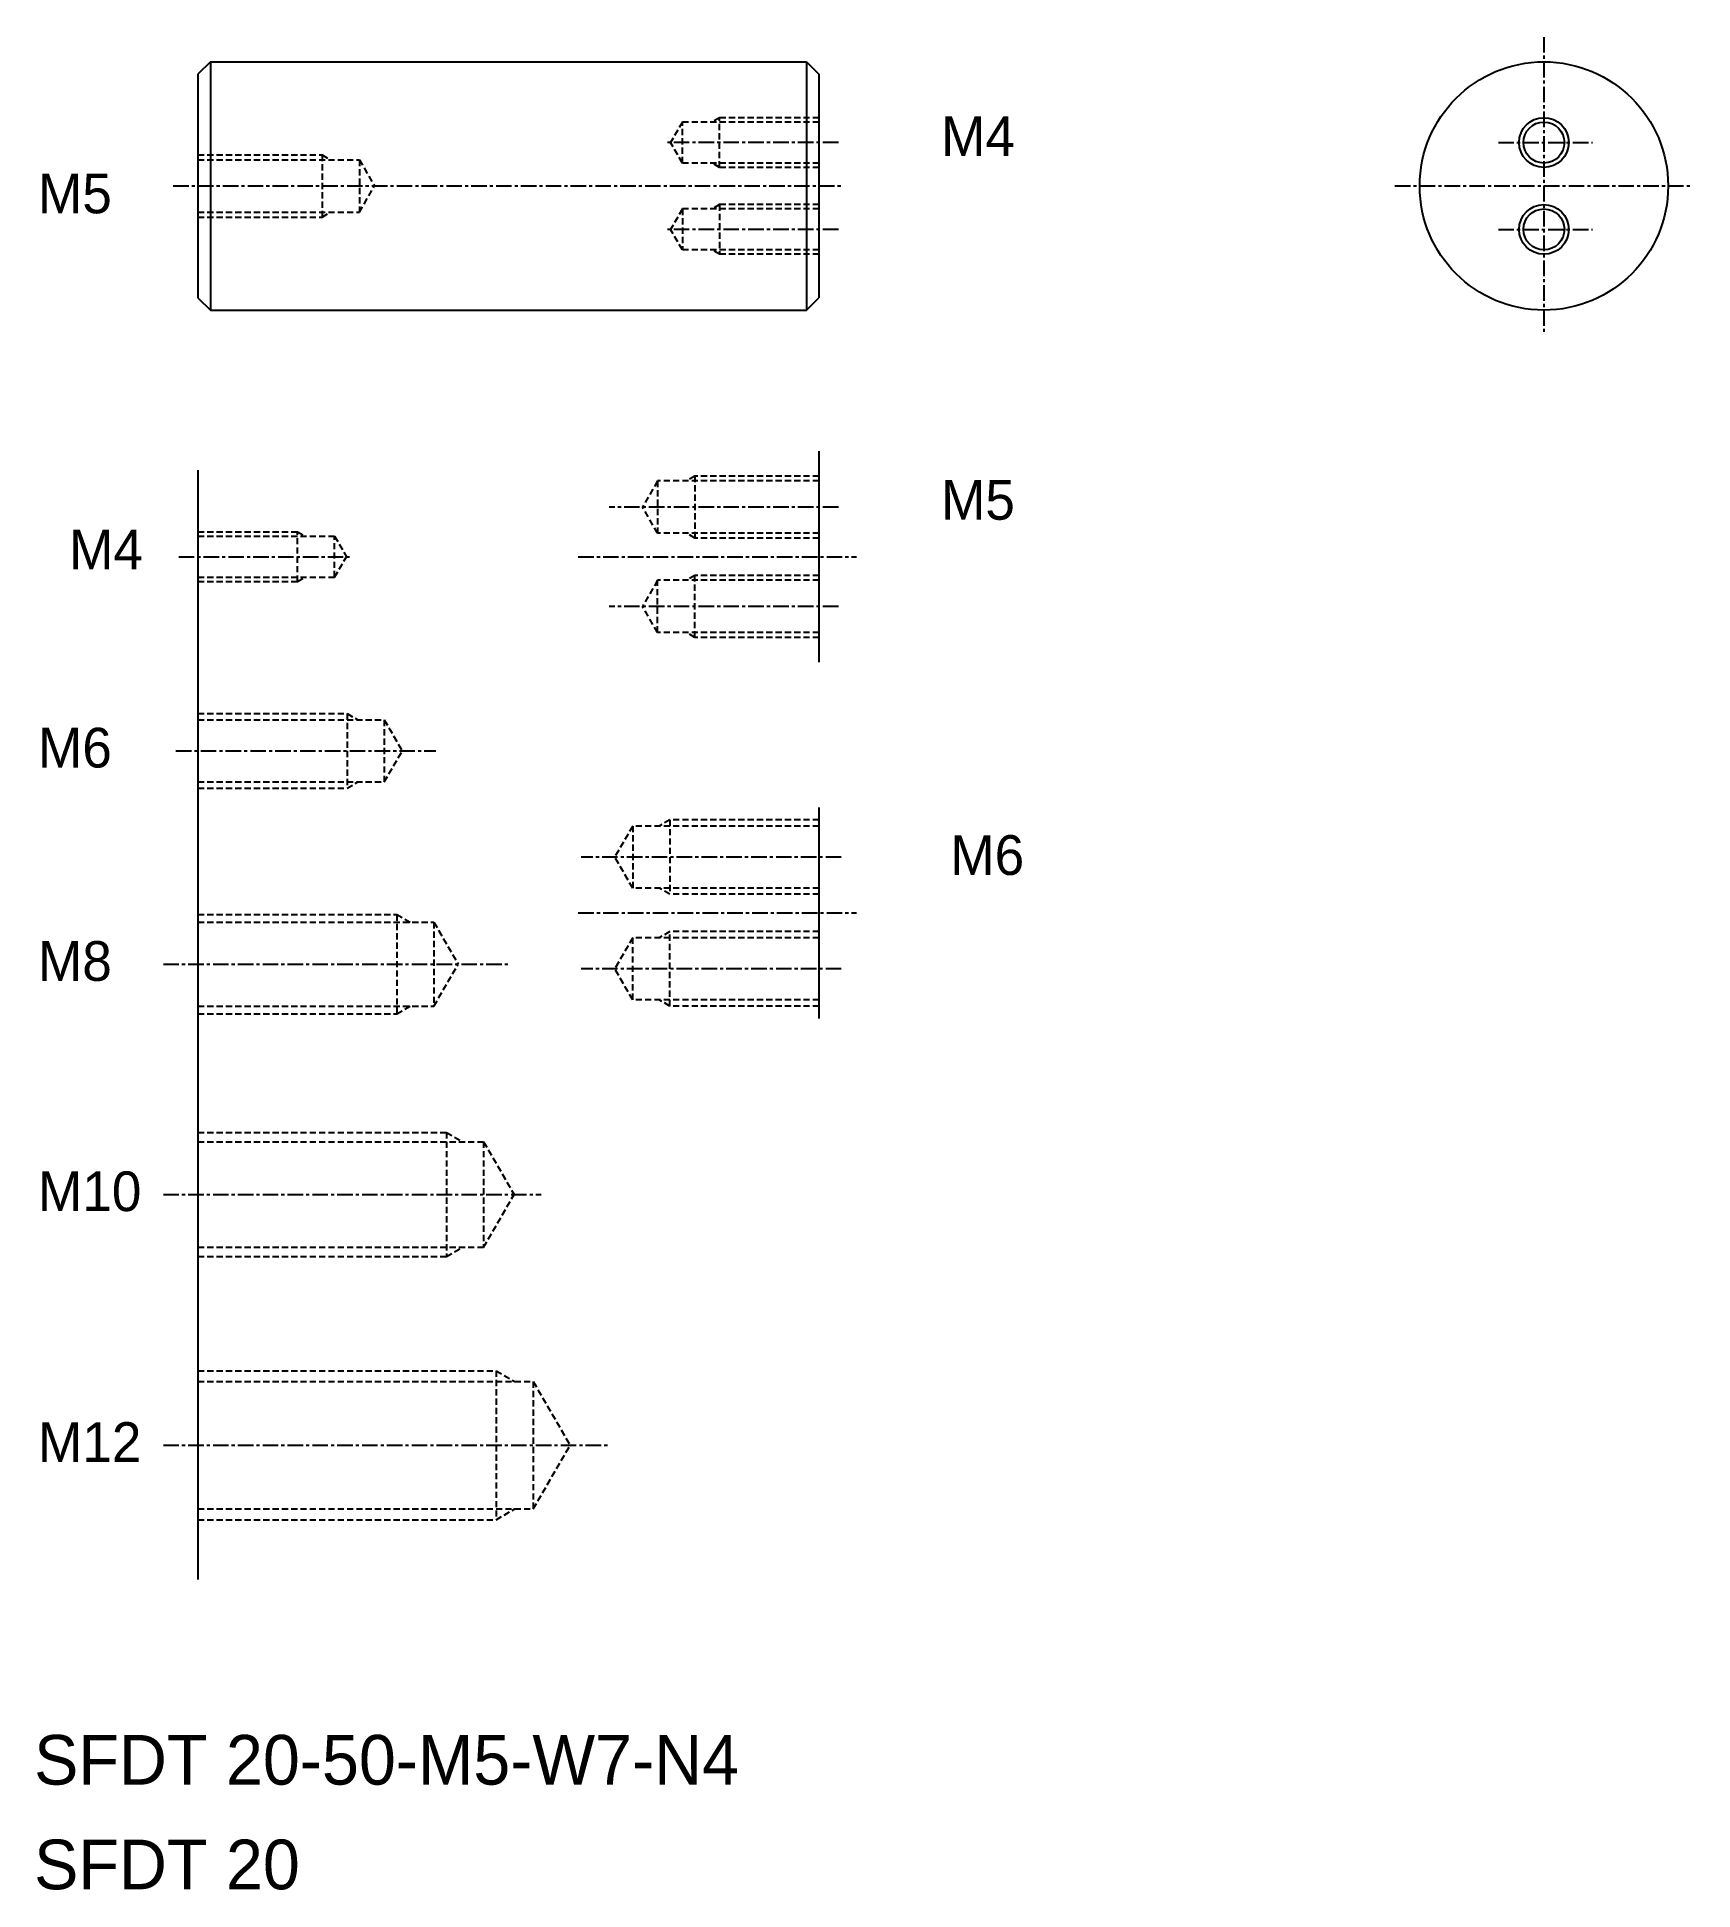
# Model space of a CAD drawing. Extents: x 69 to 203, y 76 to 225.
import ezdxf

# ---------------------------------------------------------------- set-up
doc = ezdxf.new("R2010")
doc.units = 0
doc.linetypes.add('CENTER', pattern=[2, 1.25, -0.25, 0.25, -0.25])
doc.linetypes.add('DASHED', pattern=[0.75, 0.5, -0.25])
doc.layers.get('0').update_dxf_attribs({"linetype": 'CONTINUOUS'})
doc.layers.add('CENTER', color=1, linetype='CENTER')

# ---------------------------------------------------------------- blocks, each defined once
blk = doc.blocks.new('A$C4B8164E4')
at = {"color": 3, "linetype": 'CONTINUOUS'}
for centre in [(0, 3.5), (0, -3.5)]:
    blk.add_circle(centre, 2, dxfattribs=at)
at = {"color": 7, "linetype": 'CONTINUOUS'}
for centre in [(0, 3.5), (0, -3.5)]:
    blk.add_circle(centre, 1.65, dxfattribs=at)
at = {"layer": 'CENTER', "color": 1, "linetype": 'CENTER'}
for p, q in [((-3.67, 3.5), (3.91, 3.5)), ((-3.67, -3.5), (3.91, -3.5))]:
    blk.add_line(p, q, dxfattribs=at)

msp = doc.modelspace()

# ---------------------------------------------------------------- linework, layer by layer
at = {"color": 7, "linetype": 'CONTINUOUS'}
for p, q in [((83.16, 223.41), (82.16, 222.41)), ((82.16, 222.41), (82.16, 204.41)), ((83.16, 223.41), (83.16, 203.41)), ((83.16, 223.41), (131.16, 223.41)), ((131.16, 223.41), (131.16, 203.41)), ((131.16, 223.41), (132.16, 222.41)), ((132.16, 222.41), (132.16, 204.41)), ((131.16, 222.16), (131.16, 222.16)), ((131.16, 219.66), (131.16, 219.66)), ((82.16, 204.41), (83.16, 203.41)), ((83.16, 203.41), (131.16, 203.41)), ((131.16, 203.41), (132.16, 204.41)), ((132.16, 192.05), (132.16, 175.05)), ((82.16, 190.52), (82.16, 101.18)), ((132.16, 163.36), (132.16, 146.36))]:
    msp.add_line(p, q, dxfattribs=at)
for p, q in [((132.16, 220.41), (132.16, 220.41)), ((132.16, 217.91), (132.16, 217.91)), ((131.16, 213.41), (131.16, 213.41)), ((131.16, 213.41), (131.16, 213.41)), ((132.16, 213.41), (132.16, 213.41))]:
    msp.add_line(p, q)
at = {"color": 3, "linetype": 'DASHED'}
for p, q in [((121.16, 218.56), (120.21, 216.91)), ((132.16, 218.56), (121.16, 218.56)), ((121.16, 215.26), (121.16, 218.56)), ((124.16, 218.91), (123.56, 218.56)), ((132.16, 218.91), (124.16, 218.91)), ((124.16, 214.91), (124.16, 218.91)), ((121.16, 215.26), (120.21, 216.91)), ((82.16, 215.91), (92.16, 215.91)), ((82.16, 215.51), (95.16, 215.51)), ((92.16, 215.91), (92.16, 210.91)), ((92.16, 215.91), (92.77, 215.56)), ((95.16, 215.51), (95.16, 211.31)), ((95.16, 215.51), (96.38, 213.41)), ((132.16, 215.26), (121.16, 215.26)), ((124.16, 214.91), (123.56, 215.26)), ((132.16, 214.91), (124.16, 214.91)), ((95.16, 211.31), (96.38, 213.41)), ((82.16, 211.31), (95.16, 211.31)), ((82.16, 210.91), (92.16, 210.91)), ((92.16, 210.91), (92.77, 211.26)), ((121.16, 211.56), (120.21, 209.91)), ((121.16, 211.56), (121.16, 208.26)), ((132.16, 211.56), (121.16, 211.56)), ((124.16, 211.91), (123.56, 211.56)), ((124.16, 211.91), (124.16, 207.91)), ((132.16, 211.91), (124.16, 211.91)), ((121.16, 208.26), (120.21, 209.91)), ((132.16, 208.26), (121.16, 208.26)), ((124.16, 207.91), (123.56, 208.26)), ((132.16, 207.91), (124.16, 207.91)), ((119.16, 189.65), (117.95, 187.55)), ((132.16, 189.65), (119.16, 189.65)), ((119.16, 189.65), (119.16, 185.45)), ((122.16, 190.05), (121.56, 189.7)), ((132.16, 190.05), (122.16, 190.05)), ((122.16, 190.05), (122.16, 185.05)), ((119.16, 185.45), (117.95, 187.55)), ((82.16, 185.55), (90.16, 185.55)), ((82.16, 185.2), (93.16, 185.2)), ((90.16, 181.55), (90.16, 185.55)), ((90.16, 185.55), (90.77, 185.2)), ((93.16, 185.2), (94.12, 183.55)), ((93.16, 181.9), (93.16, 185.2)), ((132.16, 185.45), (119.16, 185.45)), ((122.16, 185.05), (121.56, 185.4)), ((132.16, 185.05), (122.16, 185.05)), ((93.16, 181.9), (94.12, 183.55)), ((82.16, 181.9), (93.16, 181.9)), ((82.16, 181.55), (90.16, 181.55)), ((90.16, 181.55), (90.77, 181.9)), ((119.16, 181.65), (117.95, 179.55)), ((119.16, 177.45), (119.16, 181.65)), ((132.16, 181.65), (119.16, 181.65)), ((122.16, 182.05), (121.56, 181.7)), ((122.16, 177.05), (122.16, 182.05)), ((132.16, 182.05), (122.16, 182.05)), ((119.16, 177.45), (117.95, 179.55)), ((132.16, 177.45), (119.16, 177.45)), ((122.16, 177.05), (121.56, 177.4)), ((132.16, 177.05), (122.16, 177.05)), ((82.16, 170.91), (94.16, 170.91)), ((82.16, 170.41), (97.16, 170.41)), ((94.16, 170.91), (94.16, 164.91)), ((94.16, 170.91), (95.03, 170.41)), ((97.16, 170.41), (98.61, 167.91)), ((97.16, 170.41), (97.16, 165.41)), ((97.16, 165.41), (98.61, 167.91)), ((82.16, 165.41), (97.16, 165.41)), ((82.16, 164.91), (94.16, 164.91)), ((94.16, 164.91), (95.03, 165.41)), ((117.16, 161.86), (115.72, 159.36)), ((117.16, 161.86), (117.16, 156.86)), ((132.16, 161.86), (117.16, 161.86)), ((120.16, 162.36), (119.3, 161.86)), ((120.16, 162.36), (120.16, 156.36)), ((132.16, 162.36), (120.16, 162.36)), ((117.16, 156.86), (115.72, 159.36)), ((132.16, 156.86), (117.16, 156.86)), ((120.16, 156.36), (119.3, 156.86)), ((132.16, 156.36), (120.16, 156.36)), ((82.16, 154.73), (98.16, 154.73)), ((82.16, 154.11), (101.16, 154.11)), ((98.16, 154.73), (98.16, 146.73)), ((98.16, 154.73), (99.25, 154.11)), ((101.16, 154.11), (101.16, 147.36)), ((101.16, 154.11), (103.11, 150.73)), ((117.16, 152.86), (115.72, 150.36)), ((132.16, 152.86), (117.16, 152.86)), ((117.16, 147.86), (117.16, 152.86)), ((120.16, 153.36), (119.3, 152.86)), ((132.16, 153.36), (120.16, 153.36)), ((120.16, 147.36), (120.16, 153.36)), ((101.16, 147.36), (103.11, 150.73)), ((117.16, 147.86), (115.72, 150.36)), ((132.16, 147.86), (117.16, 147.86)), ((120.16, 147.36), (119.3, 147.86)), ((82.16, 147.36), (101.16, 147.36)), ((82.16, 146.73), (98.16, 146.73)), ((98.16, 146.73), (99.25, 147.36)), ((132.16, 147.36), (120.16, 147.36)), ((82.16, 137.18), (102.16, 137.18)), ((82.16, 136.43), (105.16, 136.43)), ((102.16, 137.18), (102.16, 127.18)), ((102.16, 137.18), (103.46, 136.43)), ((105.16, 136.43), (105.16, 127.93)), ((105.16, 136.43), (107.62, 132.18)), ((105.16, 127.93), (107.62, 132.18)), ((82.16, 127.93), (105.16, 127.93)), ((82.16, 127.18), (102.16, 127.18)), ((102.16, 127.18), (103.46, 127.93)), ((82.16, 117.99), (106.16, 117.99)), ((106.16, 117.99), (106.16, 105.99)), ((106.16, 117.99), (107.68, 117.11)), ((82.16, 117.11), (109.16, 117.11)), ((109.16, 117.11), (109.16, 106.86)), ((109.16, 117.11), (112.12, 111.99)), ((109.16, 106.86), (112.12, 111.99)), ((82.16, 106.86), (109.16, 106.86)), ((82.16, 105.99), (106.16, 105.99)), ((106.16, 105.99), (107.68, 106.86))]:
    msp.add_line(p, q, dxfattribs=at)
at = {"color": 7, "linetype": 'CONTINUOUS'}
msp.add_circle((190.53, 213.41), 10, dxfattribs=at)
at = {"layer": 'CENTER', "color": 1, "linetype": 'CENTER'}
for p, q in [((190.53, 225.41), (190.53, 201.41)), ((133.72, 216.91), (119.77, 216.91)), ((80.16, 213.41), (134.16, 213.41)), ((178.53, 213.41), (202.53, 213.41)), ((133.72, 209.91), (119.77, 209.91)), ((133.72, 187.55), (115.27, 187.55)), ((80.61, 183.55), (94.56, 183.55)), ((112.78, 183.55), (135.17, 183.55)), ((133.72, 179.55), (115.27, 179.55)), ((80.38, 167.91), (101.31, 167.91)), ((133.95, 159.36), (113.02, 159.36)), ((112.78, 154.86), (135.17, 154.86)), ((79.37, 150.73), (107.28, 150.73)), ((133.95, 150.36), (113.02, 150.36)), ((79.37, 132.18), (109.78, 132.18)), ((79.37, 111.99), (115.12, 111.99))]:
    msp.add_line(p, q, dxfattribs=at)

# ---------------------------------------------------------------- block references
at = {"color": 7, "linetype": 'CONTINUOUS'}
msp.add_blockref('A$C4B8164E4', (190.53, 213.41), dxfattribs=at)

# ---------------------------------------------------------------- texts
for s, height, p in [('M4', 3.2, (141.99, 215.82)), ('M5', 3.2, (69.28, 211.21)), ('M5', 3.2, (141.99, 186.53)), ('M4', 3.2, (71.78, 182.53)), ('M6', 3.2, (69.28, 166.57)), ('M6', 3.2, (142.74, 157.92)), ('M8', 3.2, (69.28, 149.39)), ('M10', 3.2, (69.28, 130.84)), ('M12', 3.2, (69.28, 110.64)), ('SFDT 20-50-M5-W7-N4', 4, (68.96, 84.65)), ('SFDT 20', 4, (68.96, 76.22))]:
    msp.add_text(s, height=height, dxfattribs=at).set_placement(p)

doc.saveas('drawing.dxf')
